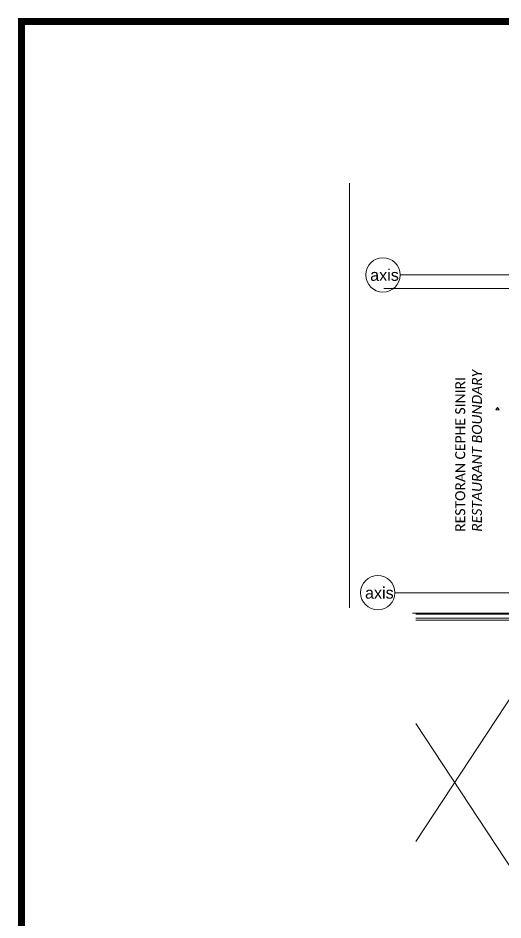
# Model space of a CAD drawing. Header units: millimetres. Extents: x -24 to 530668, y -246875 to -2983.
# Drawn here: x 263378 to 264637, y -111366 to -109025 of the extents above; entities that cross this region are included whole.
import ezdxf
from ezdxf.enums import TextEntityAlignment as Align

# ---------------------------------------------------------------- set-up
doc = ezdxf.new("R2010")
doc.units = ezdxf.units.MM
doc.layers.get('0').update_dxf_attribs({"lineweight": 20})
doc.layers.add('KP', color=167, linetype='Continuous', lineweight=30)
doc.layers.add('t_tarama', color=253, linetype='Continuous', lineweight=5)
doc.layers.add('t_mekanik', color=10, linetype='Continuous')
doc.styles.get("Standard").update_dxf_attribs({"font": 'times.ttf', "height": 12})
doc.styles.add('txt_tur_1', font='arial.ttf', dxfattribs={"height": 1.5})

# ---------------------------------------------------------------- blocks, each defined once
blk = doc.blocks.new('SKDF')
at = {"layer": 't_tarama'}
for p, q in [((258810, -109640.5), (258810, -110742.6)), ((258941.5, -109878.6, -17966.2), (262209.3, -109878.6, -17966.2)), ((259194.1, -110223.2), (259189.9, -110228.8)), ((259194.1, -110223.2), (259198.3, -110228.8)), ((259198.3, -110228.8), (259189.9, -110228.8)), ((258928.1, -110703.6, -17966.2), (262195.9, -110703.6, -17966.2)), ((258981.9, -110774.7, 0), (259360.1, -110774.7, 0)), ((259360.1, -110774.7, 0), (258981.9, -111349.2, 0)), ((259360.1, -111617.4, 0), (258981.9, -111042.8, 0))]:
    blk.add_line(p, q, dxfattribs=at)
for points in [[(259347, -109913.6), (259302, -109913.6), (258899.1, -109913.6)], [(259363.5, -110756.6), (258973.3, -110756.6)]]:
    blk.add_lwpolyline(points, dxfattribs=at)
at = {"layer": 't_tarama', "elevation": 0}
for points in [[(259358.5, -110759.7), (258981.9, -110759.7)], [(259358.5, -110769.7), (258981.9, -110769.7)], [(259358.5, -110774.7), (258981.9, -110774.7)], [(258981.9, -110774.8), (259376.6, -110774.8), (259376.6, -111617.4), (258981.9, -111617.4)]]:
    blk.add_lwpolyline(points, dxfattribs=at)
at = {"layer": 't_tarama'}
for centre in [(258896.9, -109878.6, -17966.2), (258883.5, -110703.6, -17966.2)]:
    blk.add_circle(centre, 44.6, dxfattribs=at)
at = {"layer": 't_tarama', "insert": (259084.5, -110545.5, 3), "char_height": 26, "width": 491.39, "attachment_point": 1, "rotation": 90}
blk.add_mtext('{\\fCalibri|b0|i0|c162|p34;RESTORAN CEPHE SINIRI\\P\\fCalibri|b0|i1|c162|p34;RESTAURANT BOUNDARY}', dxfattribs=at)
at = {"layer": 't_tarama', "style": 'txt_tur_1'}
for tag, p in [('19S', (258900.9, -109894, -17966.2)), ('20T', (258887.5, -110719, -17966.2)), ('21U', (258887.5, -111705, -17966.2)), ('22V', (258887.5, -112544, -17966.2))]:
    blk.add_attdef(tag, text='', height=30, dxfattribs=at).set_placement(p, align=Align.CENTER)

msp = doc.modelspace()

# ---------------------------------------------------------------- linework, layer by layer
at = {"color": 252, "const_width": 18.492, "elevation": 0}
msp.add_lwpolyline([(263386.94, -112857.59), (263386.94, -109034.149), (268777.154, -109034.149), (268777.154, -112857.59)], close=True, dxfattribs=at)

# ---------------------------------------------------------------- block references
at = {"layer": 'KP', "color": 108}
ref = msp.add_blockref('SKDF', (5428.593, 186.963, -0.399), dxfattribs=at)
ref.add_attrib('19S', 'axis', dxfattribs={"layer": 't_mekanik', "height": 30, "style": 'txt_tur_1'}).set_placement((264329.451, -109707.05, -17966.591), align=Align.CENTER)
ref.add_attrib('20T', 'axis', dxfattribs={"layer": 't_mekanik', "height": 30, "style": 'txt_tur_1'}).set_placement((264316.069, -110532.05, -17966.591), align=Align.CENTER)

doc.saveas('drawing.dxf')
